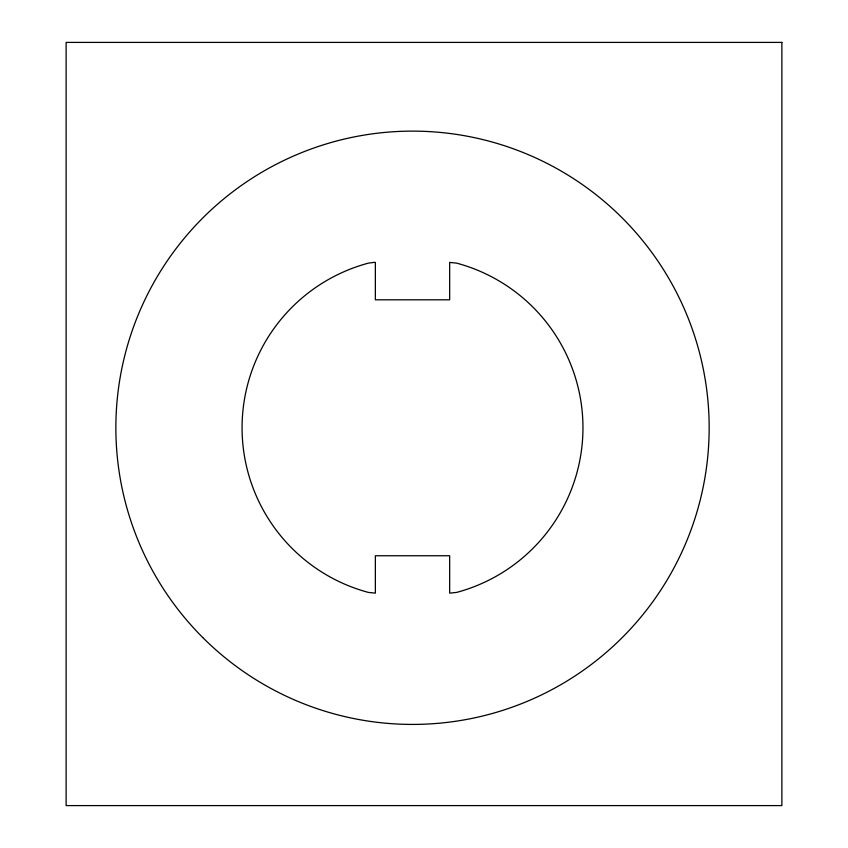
<?xml version="1.0" encoding="UTF-8"?>
<svg xmlns="http://www.w3.org/2000/svg" width="848" height="848" viewBox="0 0 848 848"><rect width="100%" height="100%" fill="white"/><g stroke="black" fill="none" stroke-linecap="round" stroke-linejoin="round"><path stroke-width="1.27" d="M373.873 262.414L368.403 263.134A170.448 170.448 0 0 0 368.403 592.413L375.367 593.134L375.367 555.747L449.663 555.747L449.663 593.134L456.627 592.413A170.448 170.448 0 0 0 456.627 263.134L449.663 262.414L449.663 299.81L375.367 299.81L375.367 262.414L373.873 262.414M781.877 42.4L66.123 42.4L66.123 805.6L781.877 805.6L781.877 42.4M202.757 637.537A296.641 296.641 0 0 0 699.049 504.549A296.641 296.641 0 0 0 335.734 141.234A296.641 296.641 0 0 0 202.757 637.537"/></g></svg>
